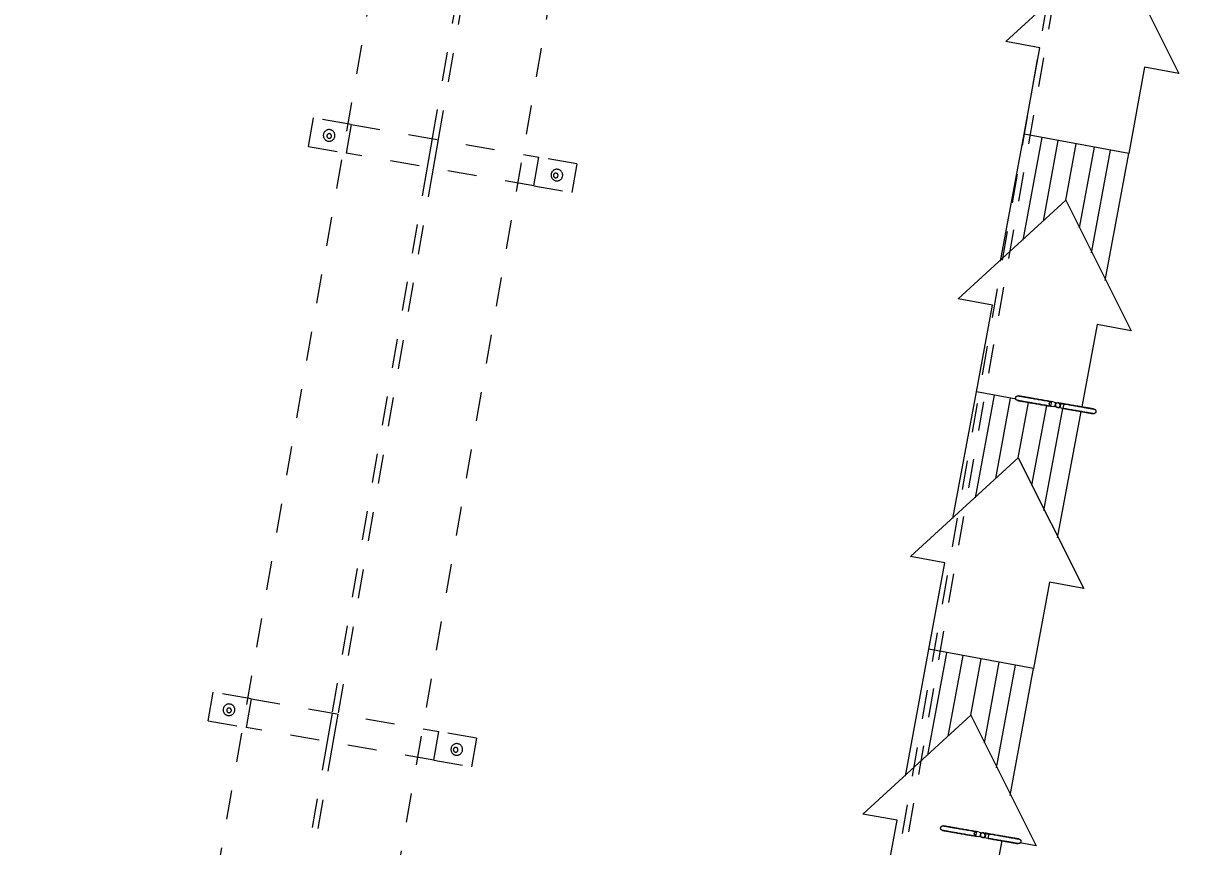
# Model space of a CAD drawing. Header units: metres. Extents: x 2 to 65, y 3 to 557.
# Drawn here: x 45.635 to 49.654, y 529.865 to 532.694 of the extents above; entities that cross this region are included whole.
import ezdxf

# ---------------------------------------------------------------- set-up
doc = ezdxf.new("R2010")
doc.units = ezdxf.units.M
doc.linetypes.add('JacobsDash', pattern=[0.0045, 0.003, -0.0015])
doc.layers.get('Defpoints').update_dxf_attribs({"color": 41})
for name, color, linetype, lineweight in [('A-ANNO-DIMS', 7, 'Continuous', 9), ('A-DETL', 7, 'Continuous', 13), ('A-GENM', 7, 'Continuous', 35), ('S-BEAM', 7, 'Continuous', 50), ('S-BEAM-HDLN', 7, 'JacobsDash', 18)]:
    doc.layers.add(name, color=color, linetype=linetype, lineweight=lineweight)
doc.styles.add('Arial Narrow_5', font='ARIALN.TTF', dxfattribs={"height": 0.25})
doc.dimstyles.new('Dimension_Standard_O__mm__2', dxfattribs={"dimscale": 0.3048, "dimtxt": 0.255858, "dimasz": 0.82021, "dimexe": 0.787402, "dimexo": 0.492126, "dimgap": 0.492126, "dimtad": 1, "dimdec": 0, "dimlfac": 1000, "dimzin": 0, "dimdsep": 46, "dimtxsty": 'Arial Narrow_5', "dimsah": 1, "dimcen": 0.09, "dimaunit": 1, "dimadec": 4, "dimazin": 0, "dimtfac": 1, "dimtdec": 4, "dimtix": 1, "dimtmove": 2, "dimatfit": 3, "dimfxl": 1, "dimtvp": 1, "dimtfill": 1, "dimtolj": 1, "dimtzin": 0, "dimlwd": 18, "dimlwe": 18, "dimarcsym": 2})

# ---------------------------------------------------------------- blocks, each defined once
blk = doc.blocks.new('T2DPAA-T2D-C3S-SD-M2D-100010_250_dwg-40816791-DRG-2873251 - SERVICE SUPPORT GENERAL ARRANGEMENT PLAN')
at = {"color": 252, "lineweight": 18, "true_color": 0x888888}
for p, q in [((65.4753, -621.4598), (65.917, -621.4257)), ((65.5643, -621.5164), (65.9218, -621.4887)), ((64.578, -621.5291), (65.0196, -621.495)), ((63.6807, -621.5984), (64.1223, -621.5643)), ((64.667, -621.5857), (65.0245, -621.5581)), ((65.6458, -621.5665), (65.9262, -621.5448)), ((64.7484, -621.6358), (65.0288, -621.6142)), ((63.7697, -621.655), (64.1272, -621.6274)), ((63.8511, -621.7052), (64.1315, -621.6835)), ((65.6555, -621.6927), (65.9359, -621.671)), ((65.5827, -621.7547), (65.9402, -621.7271)), ((64.7582, -621.762), (65.0363, -621.7405)), ((63.8609, -621.8313), (64.1413, -621.8097)), ((64.6854, -621.824), (65.04, -621.7966)), ((65.5035, -621.8243), (65.9451, -621.7902)), ((63.7881, -621.8934), (64.1456, -621.8657)), ((64.6062, -621.8936), (65.0468, -621.8596)), ((63.7089, -621.963), (64.1505, -621.9288))]:
    blk.add_line(p, q, dxfattribs=at)
at = {"color": 252, "lineweight": 18, "true_color": 0x888888, "flags": 128}
for points in [[(66.5329, -621.6413), (66.2558, -621.886), (66.2466, -621.7669), (65.9452, -621.7902), (65.917, -621.4257), (66.2185, -621.4024), (66.2092, -621.2832), (66.6321, -621.5537), (66.8284, -621.5386)], [(65.0304, -621.6339), (65.0197, -621.495), (65.3211, -621.4717), (65.3119, -621.3525), (65.7348, -621.6231), (65.931, -621.6079)], [(64.8374, -621.6924), (64.4612, -622.0247), (64.452, -621.9055), (64.1505, -621.9288), (64.1224, -621.5643), (64.4238, -621.541), (64.4146, -621.4219), (64.8374, -621.6924), (65.0305, -621.6775)], [(63.5513, -621.9751), (63.2532, -621.9982), (63.2251, -621.6337), (63.5265, -621.6104), (63.5173, -621.4912), (63.9401, -621.7617), (64.1364, -621.7466)], [(65.7348, -621.6231), (65.3585, -621.9554), (65.3493, -621.8362), (65.0623, -621.8584)], [(63.9401, -621.7617), (63.5638, -622.094), (63.5595, -622.0377)]]:
    blk.add_lwpolyline(points, dxfattribs=at)
blk = doc.blocks.new('T2DPAA-T2D-PWC-SD-M2D-100001_ProposedDrainage_rvt-1-DRG-2873251 - SERVICE SUPPORT GENERAL ARRANGEMENT PLAN')
at = {"color": 252, "lineweight": 18, "true_color": 0x888888, "rotation": 75.11694444444437}
blk.add_blockref('T2DPAA-T2D-C3S-SD-M2D-100010_250_dwg-40816791-DRG-2873251 - SERVICE SUPPORT GENERAL ARRANGEMENT PLAN', (-1731.0833, 628.2185), dxfattribs=at)
blk = doc.blocks.new('11_GEN_BR08_Hanger for drainage_Support - 11_GEN_drainage support-9311328-DRG-2873251 - SERVICE SUPPORT GENERAL ARRANGEMENT PLAN')
at = {"layer": 'A-GENM', "lineweight": 9}
for p, q in [((-0.0243, 0.0079), (-0.0243, -0.0083)), ((-0.0147, 0.0079), (-0.0243, 0.0079)), ((-0.0147, 0.0079), (-0.0009, 0.0079)), ((-0.0086, -0.0074), (-0.0086, 0.0069)), ((-0.0086, 0.0069), (-0.004, 0.0069)), ((0.0009, 0.0079), (0.0194, 0.0079)), ((0.004, 0.0069), (0.0087, 0.0069)), ((0.0087, 0.0069), (0.0087, -0.0074)), ((0.0194, 0.0079), (0.0194, -0.0083)), ((-0.0243, -0.0083), (-0.0147, -0.0083)), ((0.0194, -0.0083), (-0.0147, -0.0083)), ((-0.003, -0.0074), (-0.0086, -0.0074)), ((-0.0025, -0.0074), (-0.0027, -0.0074)), ((0.0027, -0.0074), (0.0025, -0.0074)), ((0.0087, -0.0074), (0.003, -0.0074))]:
    blk.add_line(p, q, dxfattribs=at)
at = {"layer": 'A-GENM', "lineweight": 9, "flags": 128}
for points in [[(-0.1472, -0.0048), (-0.1472, -0.0044), (-0.1472, -0.0041), (-0.1472, -0.0038), (-0.1471, -0.0035), (-0.1471, -0.0032), (-0.147, -0.0028), (-0.1469, -0.0025), (-0.1469, -0.0022), (-0.1468, -0.0019), (-0.1467, -0.0016), (-0.1465, -0.0013), (-0.1464, -0.001), (-0.1463, -0.0007), (-0.1461, -0.0005), (-0.1459, -0.0002), (-0.1458, 0.0001), (-0.1456, 0.0003), (-0.1454, 0.0006), (-0.1452, 0.0008), (-0.1449, 0.0011), (-0.1447, 0.0013), (-0.1445, 0.0015), (-0.1442, 0.0017), (-0.144, 0.0019), (-0.1437, 0.0021), (-0.1435, 0.0023), (-0.1432, 0.0024), (-0.1429, 0.0026), (-0.1426, 0.0027), (-0.1423, 0.0029), (-0.142, 0.003), (-0.1417, 0.0031), (-0.1414, 0.0032), (-0.1411, 0.0033), (-0.1408, 0.0033), (-0.1405, 0.0034), (-0.1402, 0.0034), (-0.1399, 0.0035), (-0.1395, 0.0035), (-0.1394, 0.0035)], [(-0.1394, 0.0035), (-0.1393, 0.0035), (-0.139, 0.0035), (-0.1385, 0.0035), (-0.1378, 0.0036), (-0.1368, 0.0036), (-0.1357, 0.0036), (-0.1343, 0.0037), (-0.1328, 0.0037), (-0.131, 0.0038), (-0.129, 0.0038), (-0.1269, 0.0039), (-0.1246, 0.004), (-0.122, 0.0041), (-0.1193, 0.0041), (-0.1164, 0.0042), (-0.1134, 0.0043), (-0.1101, 0.0044), (-0.1067, 0.0046), (-0.1032, 0.0047), (-0.0995, 0.0048), (-0.0956, 0.0049), (-0.0916, 0.005), (-0.0875, 0.0052), (-0.0832, 0.0053), (-0.0789, 0.0055), (-0.0744, 0.0056), (-0.0698, 0.0057), (-0.0651, 0.0059), (-0.0603, 0.0061), (-0.0554, 0.0062), (-0.0504, 0.0064), (-0.0454, 0.0065), (-0.0403, 0.0067), (-0.0352, 0.0069), (-0.03, 0.007), (-0.0248, 0.0072)], [(-0.024, 0.0072), (-0.0279, 0.0071), (-0.033, 0.0069), (-0.0382, 0.0068), (-0.0433, 0.0066), (-0.0483, 0.0064), (-0.0533, 0.0063), (-0.0582, 0.0061), (-0.0631, 0.006), (-0.0678, 0.0058), (-0.0724, 0.0057), (-0.077, 0.0055), (-0.0814, 0.0054), (-0.0857, 0.0052), (-0.0899, 0.0051), (-0.094, 0.005), (-0.0979, 0.0048), (-0.1016, 0.0047), (-0.1053, 0.0046), (-0.1087, 0.0045), (-0.112, 0.0044), (-0.1152, 0.0043), (-0.1181, 0.0042), (-0.1209, 0.0041), (-0.1235, 0.004), (-0.1259, 0.0039), (-0.1282, 0.0039), (-0.1302, 0.0038), (-0.132, 0.0037), (-0.1337, 0.0037), (-0.1351, 0.0036), (-0.1364, 0.0036), (-0.1374, 0.0036), (-0.1382, 0.0035), (-0.1388, 0.0035), (-0.1392, 0.0035), (-0.1394, 0.0035), (-0.1394, 0.0035)], [(0.1242, 0.012), (0.1241, 0.012), (0.1238, 0.012), (0.1232, 0.012), (0.1225, 0.012), (0.1216, 0.0119), (0.1204, 0.0119), (0.119, 0.0118), (0.1175, 0.0118), (0.1157, 0.0117), (0.1138, 0.0117), (0.1116, 0.0116), (0.1093, 0.0115), (0.1068, 0.0115), (0.104, 0.0114), (0.1012, 0.0113), (0.0981, 0.0112), (0.0949, 0.0111), (0.0915, 0.011), (0.0879, 0.0108), (0.0842, 0.0107), (0.0803, 0.0106), (0.0763, 0.0105), (0.0722, 0.0103), (0.068, 0.0102), (0.0636, 0.0101), (0.0591, 0.0099), (0.0545, 0.0098), (0.0498, 0.0096), (0.045, 0.0095), (0.0401, 0.0093), (0.0352, 0.0091), (0.0302, 0.009), (0.0251, 0.0088), (0.0199, 0.0086), (0.0148, 0.0085), (0.0096, 0.0083), (0.0077, 0.0083)], [(0.0077, 0.0083), (0.0126, 0.0084), (0.0178, 0.0086), (0.0229, 0.0087), (0.028, 0.0089), (0.0331, 0.0091), (0.0381, 0.0092), (0.043, 0.0094), (0.0478, 0.0095), (0.0525, 0.0097), (0.0572, 0.0099), (0.0617, 0.01), (0.0661, 0.0101), (0.0704, 0.0103), (0.0746, 0.0104), (0.0787, 0.0105), (0.0826, 0.0107), (0.0864, 0.0108), (0.09, 0.0109), (0.0935, 0.011), (0.0968, 0.0111), (0.0999, 0.0112), (0.1029, 0.0113), (0.1056, 0.0114), (0.1082, 0.0115), (0.1107, 0.0116), (0.1129, 0.0117), (0.1149, 0.0117), (0.1168, 0.0118), (0.1184, 0.0118), (0.1199, 0.0119), (0.1211, 0.0119), (0.1221, 0.0119), (0.1229, 0.012), (0.1236, 0.012), (0.124, 0.012), (0.1242, 0.012), (0.1242, 0.012)], [(0.1242, 0.012), (0.1245, 0.012), (0.1248, 0.012), (0.1251, 0.012), (0.1255, 0.012), (0.1258, 0.0119), (0.1261, 0.0118), (0.1264, 0.0118), (0.1267, 0.0117), (0.127, 0.0116), (0.1273, 0.0115), (0.1276, 0.0114), (0.1279, 0.0112), (0.1282, 0.0111), (0.1285, 0.0109), (0.1287, 0.0108), (0.129, 0.0106), (0.1293, 0.0104), (0.1295, 0.0102), (0.1298, 0.01), (0.13, 0.0098), (0.1302, 0.0095), (0.1304, 0.0093), (0.1306, 0.0091), (0.1308, 0.0088), (0.131, 0.0086), (0.1312, 0.0083), (0.1314, 0.008), (0.1315, 0.0077), (0.1317, 0.0074), (0.1318, 0.0072), (0.1319, 0.0069), (0.132, 0.0066), (0.1321, 0.0063), (0.1322, 0.0059), (0.1323, 0.0056), (0.1323, 0.0053), (0.1324, 0.005), (0.1324, 0.0047), (0.1324, 0.0044), (0.1324, 0.0043)], [(0.1324, 0.0043), (0.1324, 0.004), (0.1324, 0.0036), (0.1324, 0.0033), (0.1324, 0.003), (0.1323, 0.0027), (0.1323, 0.0024), (0.1322, 0.0021), (0.1321, 0.0017), (0.132, 0.0014), (0.1319, 0.0011), (0.1318, 0.0008), (0.1316, 0.0006), (0.1315, 0.0003), (0.1313, 0), (0.1312, -0.0003), (0.131, -0.0005), (0.1308, -0.0008), (0.1306, -0.0011), (0.1304, -0.0013), (0.1302, -0.0015), (0.13, -0.0018), (0.1297, -0.002), (0.1295, -0.0022), (0.1292, -0.0024), (0.129, -0.0026), (0.1287, -0.0027), (0.1284, -0.0029), (0.1282, -0.0031), (0.1279, -0.0032), (0.1276, -0.0033), (0.1273, -0.0035), (0.127, -0.0036), (0.1267, -0.0037), (0.1264, -0.0037), (0.126, -0.0038), (0.1257, -0.0039), (0.1254, -0.0039), (0.1251, -0.004), (0.1248, -0.004), (0.1247, -0.004)], [(-0.1389, -0.0125), (-0.1393, -0.0125), (-0.1396, -0.0125), (-0.1399, -0.0125), (-0.1402, -0.0124), (-0.1405, -0.0124), (-0.1408, -0.0123), (-0.1412, -0.0123), (-0.1415, -0.0122), (-0.1418, -0.0121), (-0.1421, -0.012), (-0.1424, -0.0118), (-0.1427, -0.0117), (-0.1429, -0.0116), (-0.1432, -0.0114), (-0.1435, -0.0112), (-0.1438, -0.0111), (-0.144, -0.0109), (-0.1443, -0.0107), (-0.1445, -0.0105), (-0.1447, -0.0103), (-0.145, -0.01), (-0.1452, -0.0098), (-0.1454, -0.0095), (-0.1456, -0.0093), (-0.1458, -0.009), (-0.146, -0.0088), (-0.1461, -0.0085), (-0.1463, -0.0082), (-0.1464, -0.0079), (-0.1466, -0.0076), (-0.1467, -0.0073), (-0.1468, -0.007), (-0.1469, -0.0067), (-0.147, -0.0064), (-0.147, -0.0061), (-0.1471, -0.0058), (-0.1471, -0.0055), (-0.1472, -0.0052), (-0.1472, -0.0048), (-0.1472, -0.0048)], [(-0.1389, -0.0125), (-0.1388, -0.0125), (-0.1385, -0.0125), (-0.138, -0.0125), (-0.1372, -0.0124), (-0.1363, -0.0124), (-0.1352, -0.0124), (-0.1338, -0.0123), (-0.1322, -0.0123), (-0.1305, -0.0122), (-0.1285, -0.0122), (-0.1264, -0.0121), (-0.124, -0.012), (-0.1215, -0.0119), (-0.1188, -0.0118), (-0.1159, -0.0117), (-0.1128, -0.0116), (-0.1096, -0.0115), (-0.1062, -0.0114), (-0.1027, -0.0113), (-0.099, -0.0112), (-0.0951, -0.0111), (-0.0911, -0.0109), (-0.087, -0.0108), (-0.0827, -0.0107), (-0.0783, -0.0105), (-0.0738, -0.0104), (-0.0692, -0.0102), (-0.0645, -0.0101), (-0.0598, -0.0099), (-0.0549, -0.0098), (-0.0499, -0.0096), (-0.0449, -0.0095), (-0.0398, -0.0093), (-0.0347, -0.0091), (-0.0295, -0.009), (-0.0243, -0.0088), (-0.0225, -0.0087)], [(-0.0225, -0.0087), (-0.0273, -0.0089), (-0.0325, -0.0091), (-0.0377, -0.0092), (-0.0428, -0.0094), (-0.0478, -0.0095), (-0.0528, -0.0097), (-0.0577, -0.0099), (-0.0625, -0.01), (-0.0673, -0.0102), (-0.0719, -0.0103), (-0.0765, -0.0105), (-0.0809, -0.0106), (-0.0852, -0.0108), (-0.0894, -0.0109), (-0.0934, -0.011), (-0.0974, -0.0111), (-0.1011, -0.0113), (-0.1047, -0.0114), (-0.1082, -0.0115), (-0.1115, -0.0116), (-0.1146, -0.0117), (-0.1176, -0.0118), (-0.1204, -0.0119), (-0.123, -0.012), (-0.1254, -0.0121), (-0.1276, -0.0121), (-0.1297, -0.0122), (-0.1315, -0.0123), (-0.1332, -0.0123), (-0.1346, -0.0124), (-0.1358, -0.0124), (-0.1369, -0.0124), (-0.1377, -0.0125), (-0.1383, -0.0125), (-0.1387, -0.0125), (-0.1389, -0.0125), (-0.1389, -0.0125)], [(0.0194, -0.0074), (0.0234, -0.0072), (0.0285, -0.0071), (0.0336, -0.0069), (0.0386, -0.0068), (0.0435, -0.0066), (0.0483, -0.0064), (0.053, -0.0063), (0.0577, -0.0061), (0.0622, -0.006), (0.0667, -0.0059), (0.071, -0.0057), (0.0751, -0.0056), (0.0792, -0.0054), (0.0831, -0.0053), (0.0869, -0.0052), (0.0905, -0.0051), (0.094, -0.005), (0.0973, -0.0049), (0.1004, -0.0048), (0.1034, -0.0047), (0.1062, -0.0046), (0.1088, -0.0045), (0.1112, -0.0044), (0.1134, -0.0043), (0.1154, -0.0043), (0.1173, -0.0042), (0.1189, -0.0042), (0.1204, -0.0041), (0.1216, -0.0041), (0.1226, -0.004), (0.1235, -0.004), (0.1241, -0.004), (0.1245, -0.004), (0.1247, -0.004), (0.1247, -0.004)], [(0.1247, -0.004), (0.1246, -0.004), (0.1243, -0.004), (0.1237, -0.004), (0.123, -0.004), (0.1221, -0.0041), (0.1209, -0.0041), (0.1196, -0.0041), (0.118, -0.0042), (0.1162, -0.0042), (0.1143, -0.0043), (0.1121, -0.0044), (0.1098, -0.0045), (0.1073, -0.0045), (0.1046, -0.0046), (0.1017, -0.0047), (0.0986, -0.0048), (0.0954, -0.0049), (0.092, -0.005), (0.0884, -0.0051), (0.0847, -0.0053), (0.0809, -0.0054), (0.0769, -0.0055), (0.0727, -0.0057), (0.0685, -0.0058), (0.0641, -0.0059), (0.0596, -0.0061), (0.055, -0.0062), (0.0503, -0.0064), (0.0455, -0.0065), (0.0406, -0.0067), (0.0357, -0.0069), (0.0307, -0.007), (0.0256, -0.0072), (0.0205, -0.0073)]]:
    blk.add_lwpolyline(points, dxfattribs=at)
at = {"layer": 'A-GENM', "lineweight": 9}
for centre, start, end in [((-0.0224, -0.0007), 106.8501, 181.8501), ((-0.0224, -0.0007), 141.9806, 143.1352), ((0, 0), 90, 270), ((0, 0), 270, 90), ((0.0076, 0.0002), 76.8501, 103.2861), ((-0.0224, -0.0007), 181.8501, 286.8501), ((-0.0224, -0.0007), 203.0152, 205.765), ((-0.0224, -0.0007), 215.6793, 216.1847), ((0.0076, 0.0002), 241.8501, 252.7952)]:
    blk.add_arc(centre, 0.008, start, end, dxfattribs=at)
for points, knots in [([(-0.0304, -0.0003), (-0.0303, 0.0001), (-0.0303, 0.0006), (-0.0301, 0.0012), (-0.03, 0.0016), (-0.03, 0.0016)], [-0.97582168, -0.97582168, -0.97582168, -0.97582168, -0.94444444, -0.91666667, -0.9103535, -0.9103535, -0.9103535, -0.9103535]), ([(-0.0273, 0.0056), (-0.0271, 0.0057), (-0.0268, 0.0059), (-0.0266, 0.0061), (-0.0265, 0.0061)], [-0.72222222, -0.72222222, -0.72222222, -0.72222222, -0.69444444, -0.68448556, -0.68448556, -0.68448556, -0.68448556]), ([(-0.0285, -0.0058), (-0.0286, -0.0057), (-0.0288, -0.0055), (-0.0289, -0.0053), (-0.029, -0.0053)], [-0.18728717, -0.18728717, -0.18728717, -0.18728717, -0.16666667, -0.16024192, -0.16024192, -0.16024192, -0.16024192]), ([(-0.0261, -0.0078), (-0.0261, -0.0078), (-0.0264, -0.0076), (-0.0266, -0.0075), (-0.0268, -0.0074)], [-0.31551816, -0.31551816, -0.31551816, -0.31551816, -0.30555556, -0.27777778, -0.27777778, -0.27777778, -0.27777778]), ([(-0.0243, -0.0085), (-0.0244, -0.0085), (-0.0245, -0.0084), (-0.0246, -0.0084), (-0.0246, -0.0084)], [-0.39530861, -0.39530861, -0.39530861, -0.39530861, -0.38888889, -0.38232105, -0.38232105, -0.38232105, -0.38232105])]:
    blk.add_open_spline(points, degree=3, knots=knots, dxfattribs=at)
for points in [[(-0.0251, 0.0068), (-0.0251, 0.0068), (-0.025, 0.0068), (-0.025, 0.0068)], [(0.0061, 0.0081), (0.0062, 0.0081), (0.0063, 0.0081), (0.0064, 0.0081)], [(-0.0208, -0.0086), (-0.0209, -0.0086), (-0.021, -0.0086), (-0.0211, -0.0086)]]:
    blk.add_open_spline(points, degree=3, dxfattribs=at)
blk = doc.blocks.new('11_GEN_BR08_Hanger for drainage_Support - 11_GEN_drainage support-9311374-DRG-2873251 - SERVICE SUPPORT GENERAL ARRANGEMENT PLAN')
at = {"layer": 'A-GENM', "lineweight": 9}
for p, q in [((-0.0243, 0.0079), (-0.0243, -0.0083)), ((-0.0147, 0.0079), (-0.0243, 0.0079)), ((-0.0147, 0.0079), (-0.0009, 0.0079)), ((-0.0086, -0.0074), (-0.0086, 0.0069)), ((-0.0086, 0.0069), (-0.004, 0.0069)), ((0.0009, 0.0079), (0.0194, 0.0079)), ((0.004, 0.0069), (0.0087, 0.0069)), ((0.0087, 0.0069), (0.0087, -0.0074)), ((0.0194, 0.0079), (0.0194, -0.0083)), ((-0.0243, -0.0083), (-0.0147, -0.0083)), ((0.0194, -0.0083), (-0.0147, -0.0083)), ((-0.003, -0.0074), (-0.0086, -0.0074)), ((-0.0025, -0.0074), (-0.0027, -0.0074)), ((0.0027, -0.0074), (0.0025, -0.0074)), ((0.0087, -0.0074), (0.003, -0.0074))]:
    blk.add_line(p, q, dxfattribs=at)
at = {"layer": 'A-GENM', "lineweight": 9, "flags": 128}
for points in [[(-0.1472, -0.0048), (-0.1472, -0.0044), (-0.1472, -0.0041), (-0.1472, -0.0038), (-0.1471, -0.0035), (-0.1471, -0.0032), (-0.147, -0.0028), (-0.1469, -0.0025), (-0.1469, -0.0022), (-0.1468, -0.0019), (-0.1467, -0.0016), (-0.1465, -0.0013), (-0.1464, -0.001), (-0.1463, -0.0007), (-0.1461, -0.0005), (-0.1459, -0.0002), (-0.1458, 0.0001), (-0.1456, 0.0003), (-0.1454, 0.0006), (-0.1452, 0.0008), (-0.1449, 0.0011), (-0.1447, 0.0013), (-0.1445, 0.0015), (-0.1442, 0.0017), (-0.144, 0.0019), (-0.1437, 0.0021), (-0.1435, 0.0023), (-0.1432, 0.0024), (-0.1429, 0.0026), (-0.1426, 0.0027), (-0.1423, 0.0029), (-0.142, 0.003), (-0.1417, 0.0031), (-0.1414, 0.0032), (-0.1411, 0.0033), (-0.1408, 0.0033), (-0.1405, 0.0034), (-0.1402, 0.0034), (-0.1399, 0.0035), (-0.1395, 0.0035), (-0.1394, 0.0035)], [(-0.1394, 0.0035), (-0.1393, 0.0035), (-0.139, 0.0035), (-0.1385, 0.0035), (-0.1378, 0.0036), (-0.1368, 0.0036), (-0.1357, 0.0036), (-0.1343, 0.0037), (-0.1328, 0.0037), (-0.131, 0.0038), (-0.129, 0.0038), (-0.1269, 0.0039), (-0.1246, 0.004), (-0.122, 0.0041), (-0.1193, 0.0041), (-0.1164, 0.0042), (-0.1134, 0.0043), (-0.1101, 0.0044), (-0.1067, 0.0046), (-0.1032, 0.0047), (-0.0995, 0.0048), (-0.0956, 0.0049), (-0.0916, 0.005), (-0.0875, 0.0052), (-0.0832, 0.0053), (-0.0789, 0.0055), (-0.0744, 0.0056), (-0.0698, 0.0057), (-0.0651, 0.0059), (-0.0603, 0.0061), (-0.0554, 0.0062), (-0.0504, 0.0064), (-0.0454, 0.0065), (-0.0403, 0.0067), (-0.0352, 0.0069), (-0.03, 0.007), (-0.0248, 0.0072)], [(-0.024, 0.0072), (-0.0279, 0.0071), (-0.033, 0.0069), (-0.0382, 0.0068), (-0.0433, 0.0066), (-0.0483, 0.0064), (-0.0533, 0.0063), (-0.0582, 0.0061), (-0.0631, 0.006), (-0.0678, 0.0058), (-0.0724, 0.0057), (-0.077, 0.0055), (-0.0814, 0.0054), (-0.0857, 0.0052), (-0.0899, 0.0051), (-0.094, 0.005), (-0.0979, 0.0048), (-0.1016, 0.0047), (-0.1053, 0.0046), (-0.1087, 0.0045), (-0.112, 0.0044), (-0.1152, 0.0043), (-0.1181, 0.0042), (-0.1209, 0.0041), (-0.1235, 0.004), (-0.1259, 0.0039), (-0.1282, 0.0039), (-0.1302, 0.0038), (-0.132, 0.0037), (-0.1337, 0.0037), (-0.1351, 0.0036), (-0.1364, 0.0036), (-0.1374, 0.0036), (-0.1382, 0.0035), (-0.1388, 0.0035), (-0.1392, 0.0035), (-0.1394, 0.0035), (-0.1394, 0.0035)], [(0.1242, 0.012), (0.1241, 0.012), (0.1238, 0.012), (0.1232, 0.012), (0.1225, 0.012), (0.1216, 0.0119), (0.1204, 0.0119), (0.119, 0.0118), (0.1175, 0.0118), (0.1157, 0.0117), (0.1138, 0.0117), (0.1116, 0.0116), (0.1093, 0.0115), (0.1068, 0.0115), (0.104, 0.0114), (0.1012, 0.0113), (0.0981, 0.0112), (0.0949, 0.0111), (0.0915, 0.011), (0.0879, 0.0108), (0.0842, 0.0107), (0.0803, 0.0106), (0.0763, 0.0105), (0.0722, 0.0103), (0.068, 0.0102), (0.0636, 0.0101), (0.0591, 0.0099), (0.0545, 0.0098), (0.0498, 0.0096), (0.045, 0.0095), (0.0401, 0.0093), (0.0352, 0.0091), (0.0302, 0.009), (0.0251, 0.0088), (0.0199, 0.0086), (0.0148, 0.0085), (0.0096, 0.0083), (0.0077, 0.0083)], [(0.0077, 0.0083), (0.0126, 0.0084), (0.0178, 0.0086), (0.0229, 0.0087), (0.028, 0.0089), (0.0331, 0.0091), (0.0381, 0.0092), (0.043, 0.0094), (0.0478, 0.0095), (0.0525, 0.0097), (0.0572, 0.0099), (0.0617, 0.01), (0.0661, 0.0101), (0.0704, 0.0103), (0.0746, 0.0104), (0.0787, 0.0105), (0.0826, 0.0107), (0.0864, 0.0108), (0.09, 0.0109), (0.0935, 0.011), (0.0968, 0.0111), (0.0999, 0.0112), (0.1029, 0.0113), (0.1056, 0.0114), (0.1082, 0.0115), (0.1107, 0.0116), (0.1129, 0.0117), (0.1149, 0.0117), (0.1168, 0.0118), (0.1184, 0.0118), (0.1199, 0.0119), (0.1211, 0.0119), (0.1221, 0.0119), (0.1229, 0.012), (0.1236, 0.012), (0.124, 0.012), (0.1242, 0.012), (0.1242, 0.012)], [(0.1242, 0.012), (0.1245, 0.012), (0.1248, 0.012), (0.1251, 0.012), (0.1255, 0.012), (0.1258, 0.0119), (0.1261, 0.0118), (0.1264, 0.0118), (0.1267, 0.0117), (0.127, 0.0116), (0.1273, 0.0115), (0.1276, 0.0114), (0.1279, 0.0112), (0.1282, 0.0111), (0.1285, 0.0109), (0.1287, 0.0108), (0.129, 0.0106), (0.1293, 0.0104), (0.1295, 0.0102), (0.1298, 0.01), (0.13, 0.0098), (0.1302, 0.0095), (0.1304, 0.0093), (0.1306, 0.0091), (0.1308, 0.0088), (0.131, 0.0086), (0.1312, 0.0083), (0.1314, 0.008), (0.1315, 0.0077), (0.1317, 0.0074), (0.1318, 0.0072), (0.1319, 0.0069), (0.132, 0.0066), (0.1321, 0.0063), (0.1322, 0.0059), (0.1323, 0.0056), (0.1323, 0.0053), (0.1324, 0.005), (0.1324, 0.0047), (0.1324, 0.0044), (0.1324, 0.0043)], [(0.1324, 0.0043), (0.1324, 0.004), (0.1324, 0.0036), (0.1324, 0.0033), (0.1324, 0.003), (0.1323, 0.0027), (0.1323, 0.0024), (0.1322, 0.0021), (0.1321, 0.0017), (0.132, 0.0014), (0.1319, 0.0011), (0.1318, 0.0008), (0.1316, 0.0006), (0.1315, 0.0003), (0.1313, 0), (0.1312, -0.0003), (0.131, -0.0005), (0.1308, -0.0008), (0.1306, -0.0011), (0.1304, -0.0013), (0.1302, -0.0015), (0.13, -0.0018), (0.1297, -0.002), (0.1295, -0.0022), (0.1292, -0.0024), (0.129, -0.0026), (0.1287, -0.0027), (0.1284, -0.0029), (0.1282, -0.0031), (0.1279, -0.0032), (0.1276, -0.0033), (0.1273, -0.0035), (0.127, -0.0036), (0.1267, -0.0037), (0.1264, -0.0037), (0.126, -0.0038), (0.1257, -0.0039), (0.1254, -0.0039), (0.1251, -0.004), (0.1248, -0.004), (0.1247, -0.004)], [(-0.1389, -0.0125), (-0.1393, -0.0125), (-0.1396, -0.0125), (-0.1399, -0.0125), (-0.1402, -0.0124), (-0.1405, -0.0124), (-0.1408, -0.0123), (-0.1412, -0.0123), (-0.1415, -0.0122), (-0.1418, -0.0121), (-0.1421, -0.012), (-0.1424, -0.0118), (-0.1427, -0.0117), (-0.1429, -0.0116), (-0.1432, -0.0114), (-0.1435, -0.0112), (-0.1438, -0.0111), (-0.144, -0.0109), (-0.1443, -0.0107), (-0.1445, -0.0105), (-0.1447, -0.0103), (-0.145, -0.01), (-0.1452, -0.0098), (-0.1454, -0.0095), (-0.1456, -0.0093), (-0.1458, -0.009), (-0.146, -0.0088), (-0.1461, -0.0085), (-0.1463, -0.0082), (-0.1464, -0.0079), (-0.1466, -0.0076), (-0.1467, -0.0073), (-0.1468, -0.007), (-0.1469, -0.0067), (-0.147, -0.0064), (-0.147, -0.0061), (-0.1471, -0.0058), (-0.1471, -0.0055), (-0.1472, -0.0052), (-0.1472, -0.0048), (-0.1472, -0.0048)], [(-0.1389, -0.0125), (-0.1388, -0.0125), (-0.1385, -0.0125), (-0.138, -0.0125), (-0.1372, -0.0124), (-0.1363, -0.0124), (-0.1352, -0.0124), (-0.1338, -0.0123), (-0.1322, -0.0123), (-0.1305, -0.0122), (-0.1285, -0.0122), (-0.1264, -0.0121), (-0.124, -0.012), (-0.1215, -0.0119), (-0.1188, -0.0118), (-0.1159, -0.0117), (-0.1128, -0.0116), (-0.1096, -0.0115), (-0.1062, -0.0114), (-0.1027, -0.0113), (-0.099, -0.0112), (-0.0951, -0.0111), (-0.0911, -0.0109), (-0.087, -0.0108), (-0.0827, -0.0107), (-0.0783, -0.0105), (-0.0738, -0.0104), (-0.0692, -0.0102), (-0.0645, -0.0101), (-0.0598, -0.0099), (-0.0549, -0.0098), (-0.0499, -0.0096), (-0.0449, -0.0095), (-0.0398, -0.0093), (-0.0347, -0.0091), (-0.0295, -0.009), (-0.0243, -0.0088), (-0.0225, -0.0087)], [(-0.0225, -0.0087), (-0.0273, -0.0089), (-0.0325, -0.0091), (-0.0377, -0.0092), (-0.0428, -0.0094), (-0.0478, -0.0095), (-0.0528, -0.0097), (-0.0577, -0.0099), (-0.0625, -0.01), (-0.0673, -0.0102), (-0.0719, -0.0103), (-0.0765, -0.0105), (-0.0809, -0.0106), (-0.0852, -0.0108), (-0.0894, -0.0109), (-0.0934, -0.011), (-0.0974, -0.0111), (-0.1011, -0.0113), (-0.1047, -0.0114), (-0.1082, -0.0115), (-0.1115, -0.0116), (-0.1146, -0.0117), (-0.1176, -0.0118), (-0.1204, -0.0119), (-0.123, -0.012), (-0.1254, -0.0121), (-0.1276, -0.0121), (-0.1297, -0.0122), (-0.1315, -0.0123), (-0.1332, -0.0123), (-0.1346, -0.0124), (-0.1358, -0.0124), (-0.1369, -0.0124), (-0.1377, -0.0125), (-0.1383, -0.0125), (-0.1387, -0.0125), (-0.1389, -0.0125), (-0.1389, -0.0125)], [(0.0194, -0.0074), (0.0234, -0.0072), (0.0285, -0.0071), (0.0336, -0.0069), (0.0386, -0.0068), (0.0435, -0.0066), (0.0483, -0.0064), (0.053, -0.0063), (0.0577, -0.0061), (0.0622, -0.006), (0.0667, -0.0059), (0.071, -0.0057), (0.0751, -0.0056), (0.0792, -0.0054), (0.0831, -0.0053), (0.0869, -0.0052), (0.0905, -0.0051), (0.094, -0.005), (0.0973, -0.0049), (0.1004, -0.0048), (0.1034, -0.0047), (0.1062, -0.0046), (0.1088, -0.0045), (0.1112, -0.0044), (0.1134, -0.0043), (0.1154, -0.0043), (0.1173, -0.0042), (0.1189, -0.0042), (0.1204, -0.0041), (0.1216, -0.0041), (0.1226, -0.004), (0.1235, -0.004), (0.1241, -0.004), (0.1245, -0.004), (0.1247, -0.004), (0.1247, -0.004)], [(0.1247, -0.004), (0.1246, -0.004), (0.1243, -0.004), (0.1237, -0.004), (0.123, -0.004), (0.1221, -0.0041), (0.1209, -0.0041), (0.1196, -0.0041), (0.118, -0.0042), (0.1162, -0.0042), (0.1143, -0.0043), (0.1121, -0.0044), (0.1098, -0.0045), (0.1073, -0.0045), (0.1046, -0.0046), (0.1017, -0.0047), (0.0986, -0.0048), (0.0954, -0.0049), (0.092, -0.005), (0.0884, -0.0051), (0.0847, -0.0053), (0.0809, -0.0054), (0.0769, -0.0055), (0.0727, -0.0057), (0.0685, -0.0058), (0.0641, -0.0059), (0.0596, -0.0061), (0.055, -0.0062), (0.0503, -0.0064), (0.0455, -0.0065), (0.0406, -0.0067), (0.0357, -0.0069), (0.0307, -0.007), (0.0256, -0.0072), (0.0205, -0.0073)]]:
    blk.add_lwpolyline(points, dxfattribs=at)
at = {"layer": 'A-GENM', "lineweight": 9}
for centre, start, end in [((-0.0224, -0.0007), 106.8501, 181.8501), ((-0.0224, -0.0007), 141.9806, 143.1352), ((0, 0), 90, 270), ((0, 0), 270, 90), ((0.0076, 0.0002), 76.8501, 103.2861), ((-0.0224, -0.0007), 181.8501, 286.8501), ((-0.0224, -0.0007), 203.0152, 205.765), ((-0.0224, -0.0007), 215.6793, 216.1847), ((0.0076, 0.0002), 241.8501, 252.7952)]:
    blk.add_arc(centre, 0.008, start, end, dxfattribs=at)
for points, knots in [([(-0.0304, -0.0003), (-0.0303, 0.0001), (-0.0303, 0.0006), (-0.0301, 0.0012), (-0.03, 0.0016), (-0.03, 0.0016)], [-0.97582168, -0.97582168, -0.97582168, -0.97582168, -0.94444444, -0.91666667, -0.9103535, -0.9103535, -0.9103535, -0.9103535]), ([(-0.0273, 0.0056), (-0.0271, 0.0057), (-0.0268, 0.0059), (-0.0266, 0.0061), (-0.0265, 0.0061)], [-0.72222222, -0.72222222, -0.72222222, -0.72222222, -0.69444444, -0.68448556, -0.68448556, -0.68448556, -0.68448556]), ([(-0.0285, -0.0058), (-0.0286, -0.0057), (-0.0288, -0.0055), (-0.0289, -0.0053), (-0.029, -0.0053)], [-0.18728717, -0.18728717, -0.18728717, -0.18728717, -0.16666667, -0.16024192, -0.16024192, -0.16024192, -0.16024192]), ([(-0.0261, -0.0078), (-0.0261, -0.0078), (-0.0264, -0.0076), (-0.0266, -0.0075), (-0.0268, -0.0074)], [-0.31551816, -0.31551816, -0.31551816, -0.31551816, -0.30555556, -0.27777778, -0.27777778, -0.27777778, -0.27777778]), ([(-0.0243, -0.0085), (-0.0244, -0.0085), (-0.0245, -0.0084), (-0.0246, -0.0084), (-0.0246, -0.0084)], [-0.39530861, -0.39530861, -0.39530861, -0.39530861, -0.38888889, -0.38232105, -0.38232105, -0.38232105, -0.38232105])]:
    blk.add_open_spline(points, degree=3, knots=knots, dxfattribs=at)
for points in [[(-0.0251, 0.0068), (-0.0251, 0.0068), (-0.025, 0.0068), (-0.025, 0.0068)], [(0.0061, 0.0081), (0.0062, 0.0081), (0.0063, 0.0081), (0.0064, 0.0081)], [(-0.0208, -0.0086), (-0.0209, -0.0086), (-0.021, -0.0086), (-0.0211, -0.0086)]]:
    blk.add_open_spline(points, degree=3, dxfattribs=at)
blk = doc.blocks.new('11_GEN_559od Pipe_Support - 11_GEN_610 drain pipe COMMS-9350945-DRG-2873251 - SERVICE SUPPORT GENERAL ARRANGEMENT PLAN')
at = {"layer": 'A-GENM', "linetype": 'JacobsDash', "lineweight": 9}
for p, q in [((-0.459, -0.0518), (-0.459, 0.0482)), ((-0.3271, 0.0482), (-0.459, 0.0482)), ((-0.3271, 0.0482), (0.3271, 0.0482)), ((-0.3271, 0.0482), (-0.3271, -0.0518)), ((0.3271, -0.0518), (0.3271, 0.0482)), ((0.459, 0.0482), (0.3271, 0.0482)), ((0.459, 0.0482), (0.459, -0.0518)), ((-0.459, -0.0518), (-0.3271, -0.0518)), ((0.3271, -0.0518), (-0.3271, -0.0518)), ((0.3271, -0.0518), (0.459, -0.0518))]:
    blk.add_line(p, q, dxfattribs=at)
for centre, radius, start, end in [((-0.3985, -0.0018), 0.02, 90, 270), ((-0.395, 0), 0.008, 90, 270), ((-0.3985, -0.0018), 0.02, 270, 90), ((-0.395, 0), 0.008, 270, 90), ((0.3955, -0.0018), 0.02, 90, 270), ((0.395, 0), 0.008, 90, 270), ((0.395, 0), 0.008, 270, 90), ((0.3955, -0.0018), 0.02, 270, 90)]:
    blk.add_arc(centre, radius, start, end, dxfattribs=at)
blk = doc.blocks.new('06_SFR_GCT_Girder_SuperT_BR08Edge_CS - Super T - 1815-6270606-DRG-2873251 - SERVICE SUPPORT GENERAL ARRANGEMENT PLAN')
at = {"layer": 'S-BEAM', "color": 252, "linetype": 'JacobsDash', "lineweight": 9, "true_color": 0x888888}
for p, q in [((-1111.4358, 544.5887), (-1117.608, 509.1604)), ((-1115.2607, 534.1679), (-1115.5871, 532.2944)), ((-1115.6043, 532.1958), (-1115.931, 530.3205)), ((-1115.9482, 530.222), (-1116.2743, 528.3501))]:
    blk.add_line(p, q, dxfattribs=at)
at = {"layer": 'S-BEAM-HDLN', "color": 252, "lineweight": 9, "true_color": 0x888888}
for p, q in [((-1115.5871, 532.2943), (-1115.6043, 532.1959)), ((-1115.931, 530.3204), (-1115.9481, 530.222))]:
    blk.add_line(p, q, dxfattribs=at)
blk = doc.blocks.new('06_SFR_GCT_Girder_SuperT_BR08Edge_CS - Super T - 1815-6270390-DRG-2873251 - SERVICE SUPPORT GENERAL ARRANGEMENT PLAN')
at = {"layer": 'S-BEAM', "color": 252, "linetype": 'JacobsDash', "lineweight": 9, "true_color": 0x888888}
for p, q in [((-1115.2808, 534.1714), (-1115.6072, 532.2979)), ((-1115.6244, 532.1993), (-1115.9511, 530.324)), ((-1115.9683, 530.2255), (-1116.2944, 528.3536))]:
    blk.add_line(p, q, dxfattribs=at)
at = {"layer": 'S-BEAM-HDLN', "color": 252, "lineweight": 9, "true_color": 0x888888}
for p, q in [((-1115.6072, 532.2978), (-1115.6244, 532.1994)), ((-1115.9511, 530.3239), (-1115.9682, 530.2255))]:
    blk.add_line(p, q, dxfattribs=at)
blk = doc.blocks.new('06_SFR_GCT_Girder_SuperT_BR08Edge_CS - Super T - 1815-6539906-DRG-2873251 - SERVICE SUPPORT GENERAL ARRANGEMENT PLAN')
at = {"layer": 'S-BEAM', "color": 252, "linetype": 'JacobsDash', "lineweight": 9, "true_color": 0x888888}
blk.add_line((-1111.4141, 544.5942), (-1117.5863, 509.1659), dxfattribs=at)
blk = doc.blocks.new('DIMBLOCK17-DRG-2873251 - SERVICE SUPPORT GENERAL ARRANGEMENT PLAN')
at = {"layer": 'A-ANNO-DIMS', "color": 0, "lineweight": 18, "transparency": 16777216}
for p, q in [((52.4175, 543.3015), (51.8174, 543.4061)), ((52.0109, 543.1186), (49.0848, 526.3229)), ((46.4081, 510.9588), (48.6603, 523.8862)), ((46.7289, 510.6492), (46.1288, 510.7537))]:
    blk.add_line(p, q, dxfattribs=at)
at = {"layer": 'A-ANNO-DIMS', "color": 0, "transparency": 16777216}
for points in [[(51.9699, 543.1258), (52.052, 543.1115), (52.0538, 543.3649)], [(46.3671, 510.966), (46.4492, 510.9517), (46.3652, 510.7125)]]:
    blk.add_solid(points, dxfattribs=at)
at = {"layer": 'Defpoints', "color": 0, "transparency": 16777216}
for p in [(52.5652, 543.2758), (46.3652, 510.7125), (46.8766, 510.6234)]:
    blk.add_point(p, dxfattribs=at)
at = {"layer": 'A-ANNO-DIMS', "color": 0, "lineweight": 18, "transparency": 16777216, "insert": (48.1802, 523.887), "char_height": 0.25, "width": 2.636553, "attachment_point": 1, "rotation": 80.1173, "line_spacing_factor": 0.974696, "style": 'Arial Narrow_5', "bg_fill": 3, "box_fill_scale": 1.1, "bg_fill_color": 256, "bg_fill_true_color": 13158600, "bg_fill_transparency": 0}
blk.add_mtext('\\A1;2000 MAX CTRS', dxfattribs=at)

msp = doc.modelspace()

# ---------------------------------------------------------------- linework, layer by layer
at = {"layer": 'A-DETL', "color": 164, "linetype": 'JacobsDash', "lineweight": 9, "true_color": 0x002699}
for p, q in [((49.2678, 546.8057), (42.0365, 505.2986)), ((49.8851, 546.7954), (42.6557, 505.2986))]:
    msp.add_line(p, q, dxfattribs=at)

# ---------------------------------------------------------------- block references
at = {"color": 252, "lineweight": 5, "true_color": 0x888888}
msp.add_blockref('T2DPAA-T2D-PWC-SD-M2D-100001_ProposedDrainage_rvt-1-DRG-2873251 - SERVICE SUPPORT GENERAL ARRANGEMENT PLAN', (1162.6465, 0), dxfattribs=at)
at = {"layer": 'A-GENM', "linetype": 'JacobsDash', "lineweight": 9, "rotation": 170.1172754219587}
for p in [(47.0746, 532.2391), (46.7307, 530.2652)]:
    msp.add_blockref('11_GEN_559od Pipe_Support - 11_GEN_610 drain pipe COMMS-9350945-DRG-2873251 - SERVICE SUPPORT GENERAL ARRANGEMENT PLAN', p, dxfattribs=at)
at = {"layer": 'A-GENM', "lineweight": 9, "rotation": 348.2671322141487}
for name, p in [('11_GEN_BR08_Hanger for drainage_Support - 11_GEN_drainage support-9311374-DRG-2873251 - SERVICE SUPPORT GENERAL ARRANGEMENT PLAN', (49.1883, 531.3819)), ('11_GEN_BR08_Hanger for drainage_Support - 11_GEN_drainage support-9311328-DRG-2873251 - SERVICE SUPPORT GENERAL ARRANGEMENT PLAN', (48.9308, 529.9042))]:
    msp.add_blockref(name, p, dxfattribs=at)
at = {"layer": 'S-BEAM-HDLN', "color": 252, "lineweight": 9, "true_color": 0x888888}
for name in ['06_SFR_GCT_Girder_SuperT_BR08Edge_CS - Super T - 1815-6270390-DRG-2873251 - SERVICE SUPPORT GENERAL ARRANGEMENT PLAN', '06_SFR_GCT_Girder_SuperT_BR08Edge_CS - Super T - 1815-6270606-DRG-2873251 - SERVICE SUPPORT GENERAL ARRANGEMENT PLAN', '06_SFR_GCT_Girder_SuperT_BR08Edge_CS - Super T - 1815-6539906-DRG-2873251 - SERVICE SUPPORT GENERAL ARRANGEMENT PLAN']:
    msp.add_blockref(name, (1162.6465, 0), dxfattribs=at)

# ---------------------------------------------------------------- next in the draw order: dimensions: what is measured, and where the dimension line sits
at = {"layer": 'A-ANNO-DIMS', "lineweight": 18}
dim = msp.add_linear_dim(base=(46.3652, 510.7125), p1=(52.5652, 543.2758), p2=(46.8766, 510.6234), angle=80.1173, text='2000 MAX CTRS', dimstyle='Dimension_Standard_O__mm__2', override={"dimpost": '<>', "dimfxl": 33.144202}, dxfattribs=at)
dim.commit()
dim.dimension.update_dxf_attribs({"geometry": 'DIMBLOCK17-DRG-2873251 - SERVICE SUPPORT GENERAL ARRANGEMENT PLAN', "text_midpoint": (48.5707, 525.1571), "dimtype": 160, "text_rotation": 80.1173})

doc.saveas('drawing.dxf')
